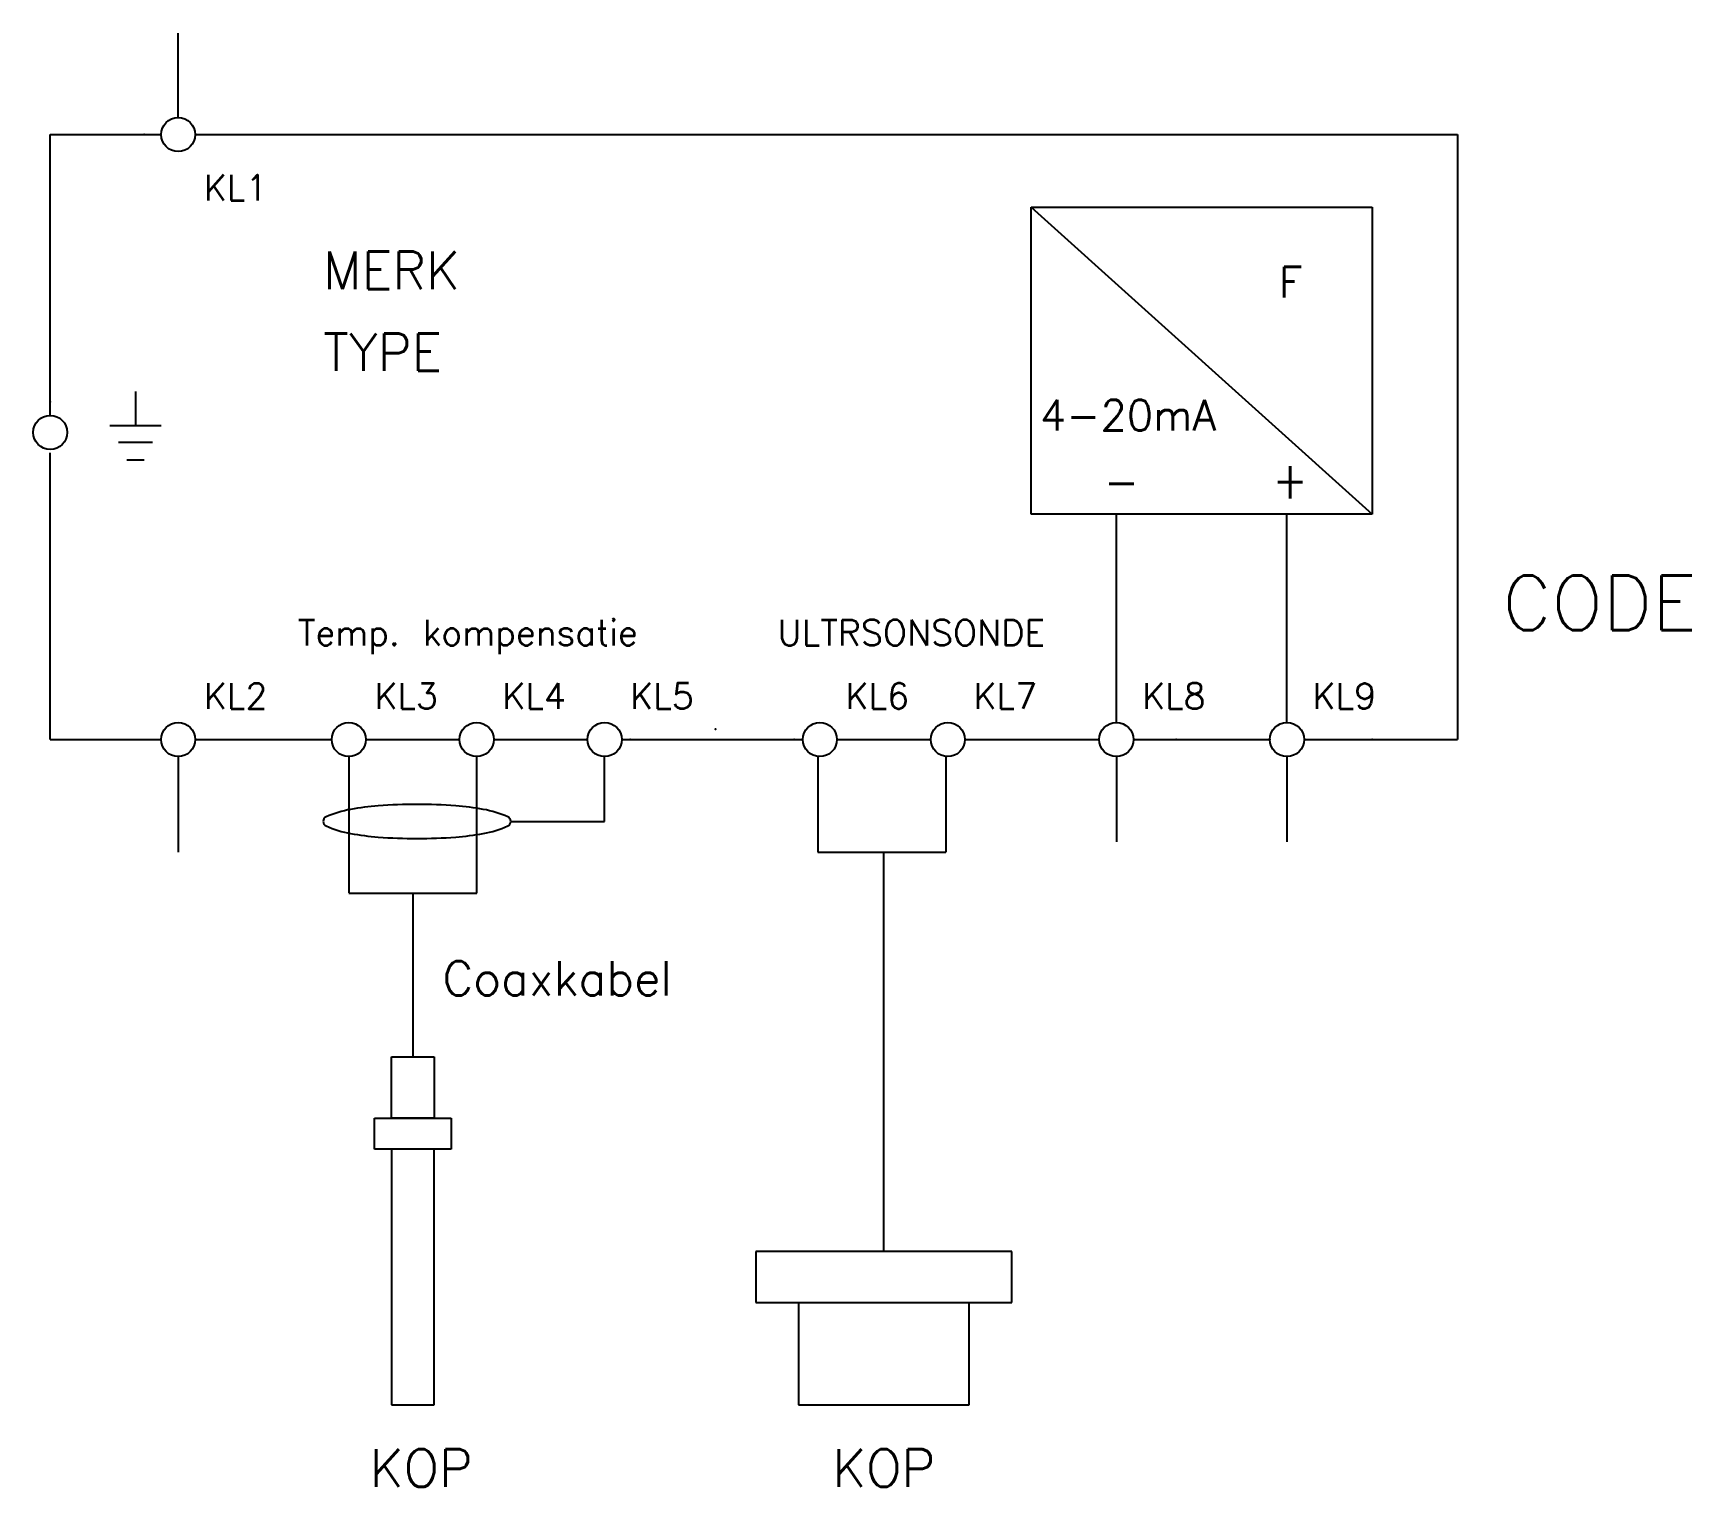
# Model space of a CAD drawing. Extents: x 184 to 281.2, y 112.8 to 198.
import ezdxf
from ezdxf.enums import TextEntityAlignment as Align

# ---------------------------------------------------------------- set-up
doc = ezdxf.new("R2010")
doc.units = 0
doc.header["$LTSCALE"] = 0.1
doc.linetypes.add('DASHED', pattern=[0])
for name, color, linetype in [('1', 8, 'CONTINUOUS'), ('10', 8, 'DASHED'), ('12', 30, 'DASHED'), ('3', 30, 'CONTINUOUS')]:
    doc.layers.add(name, color=color, linetype=linetype)
doc.styles.get("Standard").update_dxf_attribs({"font": 'txt.shx'})

# ---------------------------------------------------------------- blocks, each defined once
blk = doc.blocks.new('AARD')
at = {"layer": '1', "color": 0}
for p, q in [((0, 0), (0, -2)), ((-1.5, -2), (1.5, -2)), ((1, -3), (-1, -3)), ((-0.5, -4), (0.5, -4))]:
    blk.add_line(p, q, dxfattribs=at)

msp = doc.modelspace()

# ---------------------------------------------------------------- linework, layer by layer
at = {"layer": '1', "color": 0}
for p, q in [((192.5, 193.056), (192.5, 198)), ((242.5, 187.8), (262.5, 169.8)), ((242.5, 187.8), (262.5, 187.8)), ((242.5, 169.8), (242.5, 187.8)), ((262.5, 187.8), (262.5, 169.8)), ((262.5, 169.8), (242.5, 169.8)), ((247.5, 157.6), (247.5, 169.8)), ((257.5, 157.6), (257.5, 169.8)), ((192.5, 155.6), (192.5, 150)), ((202.5, 155.6), (202.5, 147.619)), ((210, 147.6), (210, 155.609)), ((230, 155.627), (230, 150)), ((237.5, 155.627), (237.5, 150)), ((247.5, 155.6), (247.5, 150.6)), ((257.5, 155.6), (257.5, 150.6)), ((230, 150), (237.5, 150)), ((233.869, 126.6), (233.869, 150)), ((202.5, 147.6), (210, 147.6)), ((206.25, 147.6), (206.25, 138)), ((205, 138), (207.5, 138)), ((205, 134.4), (205, 138)), ((207.5, 138), (207.5, 134.4)), ((204, 134.4), (208.5, 134.4)), ((204, 132.6), (204, 134.4)), ((207.5, 134.4), (205, 134.4)), ((208.5, 134.4), (208.5, 132.6)), ((208.5, 132.6), (204, 132.6)), ((205, 132.6), (205, 117.6)), ((207.5, 117.6), (207.5, 132.6)), ((226.369, 126.6), (226.369, 123.6)), ((241.369, 126.6), (226.369, 126.6)), ((241.369, 123.6), (241.369, 126.6)), ((226.369, 123.6), (241.369, 123.6)), ((228.869, 123.6), (228.869, 117.6)), ((238.869, 117.6), (238.869, 123.6)), ((205, 117.6), (207.5, 117.6)), ((228.869, 117.6), (238.869, 117.6))]:
    msp.add_line(p, q, dxfattribs=at)
for centre in [(192.5, 192.056), (185, 174.6), (192.5, 156.6), (202.5, 156.6), (210, 156.6), (217.5, 156.6), (230.119, 156.6), (237.619, 156.6), (247.5, 156.6), (257.5, 156.6)]:
    msp.add_circle(centre, 1, dxfattribs=at)
for p in [(190.5, 192.056), (185, 176.4), (219, 156.6), (219, 156.6), (224, 157.2), (228.619, 156.6), (251, 156.6), (256.5, 156.6), (262.5, 156.6)]:
    msp.add_point(p, dxfattribs=at)
at = {"layer": '10', "color": 0}
for p, q in [((185, 192.056), (191.5, 192.056)), ((185, 175.586), (185, 192.056)), ((193.5, 192.056), (267.5, 192.056)), ((267.5, 192.056), (267.5, 156.6)), ((185, 156.6), (185, 173.4)), ((185, 156.6), (191.5, 156.6)), ((193.5, 156.6), (201.5, 156.6)), ((203.5, 156.6), (209, 156.6)), ((211, 156.6), (216.5, 156.6)), ((218.5, 156.6), (229.119, 156.6)), ((231.119, 156.6), (236.619, 156.6)), ((238.619, 156.6), (246.5, 156.6)), ((248.5, 156.6), (256.5, 156.6)), ((258.5, 156.6), (267.5, 156.6))]:
    msp.add_line(p, q, dxfattribs=at)
at = {"layer": '12', "color": 0}
for p, q in [((217.5, 151.8), (217.5, 155.609)), ((212, 151.8), (217.5, 151.8))]:
    msp.add_line(p, q, dxfattribs=at)
msp.add_lwpolyline([(201, 151.8, 0.297643), (201.175, 151.532, 0.05851), (202.611, 151.093, 0.026177), (204.23, 150.885, 0.018795), (206.5, 150.8, 0.018795), (208.77, 150.885, 0.026177), (210.389, 151.093, 0.05851), (211.825, 151.532, 0.297643), (212, 151.8, 0.297643), (211.825, 152.068, 0.05851), (210.389, 152.507, 0.026177), (208.77, 152.715, 0.018795), (206.5, 152.8, 0.018795), (204.23, 152.715, 0.026177), (202.611, 152.507, 0.05851), (201.175, 152.068, 0.297643)], format="xyb", close=True, dxfattribs=at)

# ---------------------------------------------------------------- block references
at = {"layer": '1', "color": 0}
msp.add_blockref('AARD', (190, 177), dxfattribs=at)

# ---------------------------------------------------------------- texts
for s, height, p in [('F', 1.8, (257.019, 182.51)), ('4-20mA', 1.8, (243.019, 174.71)), ('Temp. kompensatie', 1.5, (199.519, 162.11)), ('ULTRSONSONDE', 1.5, (227.638, 162.11)), ('Coaxkabel', 2, (208, 141.6))]:
    msp.add_text(s, height=height, dxfattribs=at).set_placement(p)
at = {"layer": '1', "color": 0, "width": 0.85}
for s, p in [('+', (257.693, 171.836)), ('-', (247.807, 171.736))]:
    msp.add_text(s, height=2.2, dxfattribs=at).set_placement(p, align=Align.MIDDLE)
at = {"layer": '10', "color": 0}
for tag, p, s in [('KL1', (194, 188.188), '26'), ('KL2', (194, 158.4), '28'), ('KL3', (204, 158.4), '5'), ('KL4', (211.5, 158.4), '6'), ('KL5', (219, 158.4), '7'), ('KL6', (231.619, 158.4), '8'), ('KL7', (239.119, 158.4), '9'), ('KL8', (249, 158.4), '2'), ('KL9', (259, 158.4), '1')]:
    msp.add_attdef(tag, p, s, height=1.5, dxfattribs=at)
at = {"layer": '12', "color": 0}
msp.add_attdef('CODE', (270.126, 163.007), '-U', height=3.2, dxfattribs=at)
at = {"layer": '3', "color": 0}
for tag, p, s in [('MERK', (201, 183), 'MILLTRONICS'), ('TYPE', (201, 178.2), 'MULTIRANGER PLUS')]:
    msp.add_attdef(tag, p, s, height=2.2, dxfattribs=at)
for text, p in [('TS-2', (206.75, 112.8)), ('ST-50', (233.869, 112.8))]:
    msp.add_attdef('KOP', text=text, height=2.2, dxfattribs=at).set_placement(p, align=Align.CENTER)

doc.saveas('drawing.dxf')
